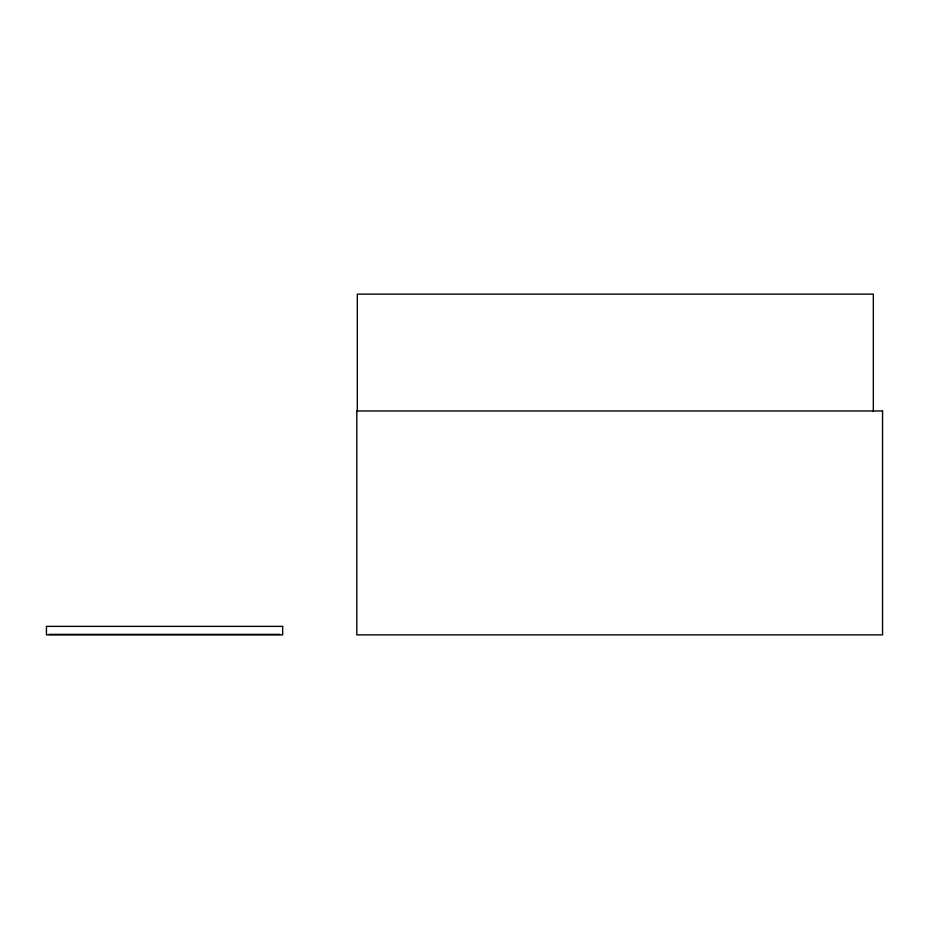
<?xml version="1.0" encoding="UTF-8"?>
<svg xmlns="http://www.w3.org/2000/svg" width="929" height="929" viewBox="0 0 929 929"><rect width="100%" height="100%" fill="white"/><g stroke="black" fill="none" stroke-linecap="round" stroke-linejoin="round"><path stroke-width="1.39" d="M49.342 634.391L279.757 634.391M873.33 411.57L873.33 294.121L357.328 294.121L357.328 411.57M882.55 410.955L356.806 410.955L356.806 634.879L882.55 634.879L882.55 410.955M282.648 626.367L46.45 626.367L46.45 634.879L282.648 634.879L282.648 626.367"/></g></svg>
